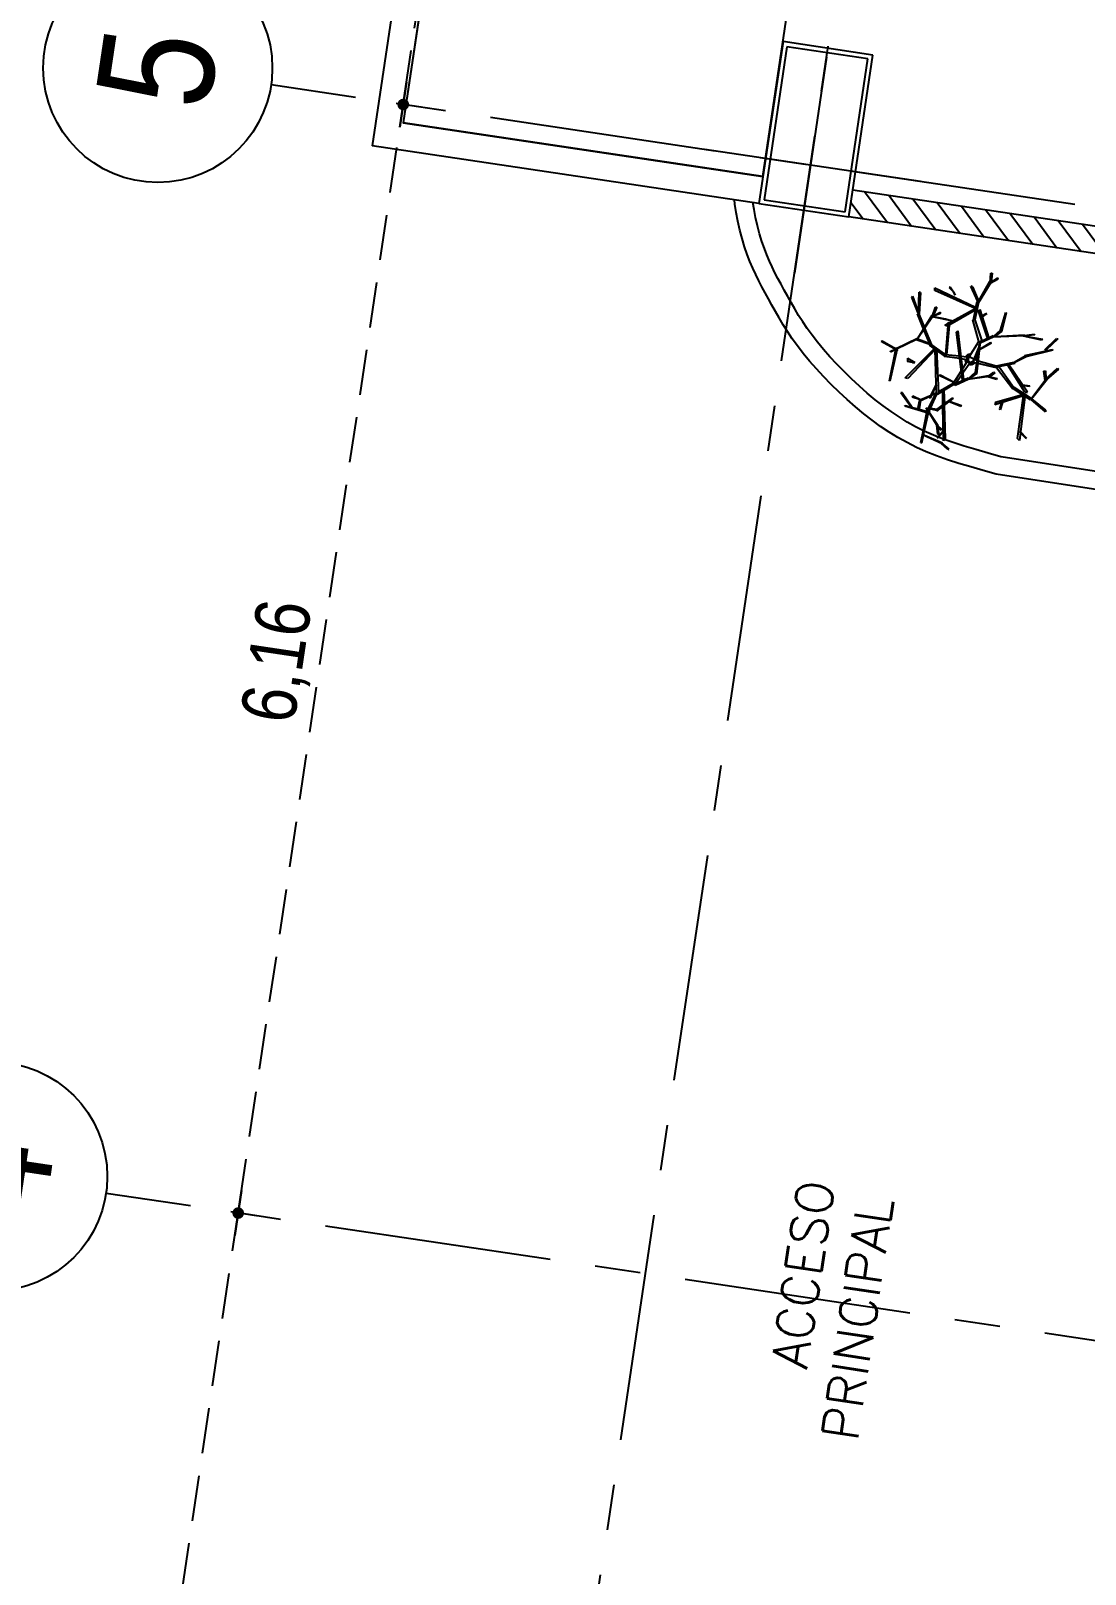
# Model space of a CAD drawing. Header units: millimetres. Extents: x 338 to 506, y 179 to 335.
# Drawn here: x 388.86 to 394.65, y 233.98 to 242.46 of the extents above; entities that cross this region are included whole.
import ezdxf
from ezdxf.enums import TextEntityAlignment as Align

# ---------------------------------------------------------------- set-up
doc = ezdxf.new("R2010")
doc.units = ezdxf.units.MM
doc.linetypes.add('CENTER', pattern=[2, 1.25, -0.25, 0.25, -0.25])
doc.linetypes.add('DASHED2', pattern=[0.375, 0.25, -0.125])
for name, color, linetype in [('ANDEN', 251, 'Continuous'), ('COLUMNAS', 252, 'Continuous'), ('COTAS', 30, 'Continuous'), ('CUBIERTA', 254, 'Continuous'), ('EJES-COLUMNAS', 3, 'CENTER'), ('EJES_DE_COLUMNA', 255, 'DASHED2'), ('MUROS', 32, 'Continuous'), ('PISO', 253, 'Continuous'), ('SEÑALIZACIÓN', 41, 'Continuous')]:
    doc.layers.add(name, color=color, linetype=linetype)
doc.styles.add('NOTAS', font='simplex.shx')
doc.styles.get("Standard").update_dxf_attribs({"font": 'ARIALUNI.ttf'})
doc.styles.add('TECHNIC', font='txt')
doc.dimstyles.new('CONSTRUIME', dxfattribs={"dimtxt": 0.09, "dimasz": 0.027, "dimexe": 0.04, "dimexo": 0.1, "dimgap": 0.04, "dimtad": 1, "dimtih": 1, "dimtoh": 1, "dimdec": 4, "dimzin": 5, "dimdsep": 46, "dimtxsty": 'Standard', "dimcen": -0.05, "dimclrd": 253, "dimclre": 253, "dimclrt": 7, "dimadec": 0, "dimazin": 0, "dimtfac": 1, "dimtdec": 4, "dimtmove": 2, "dimatfit": 3, "dimfxl": 1, "dimtolj": 1, "dimarcsym": 0})

# ---------------------------------------------------------------- blocks, each defined once
blk = doc.blocks.new('*U47')
at = {"layer": 'PISO', "style": 'NOTAS'}
for s, p in [('ACCESO', (-3.1428, 5.0155)), ('PRINCIPAL', (-3.4952, 4.6821))]:
    blk.add_text(s, height=0.2, dxfattribs=at).set_placement(p)
blk = doc.blocks.new('ARPLS504')
at = {"linetype": 'Continuous'}
for p, q in [((-0.1841, 0.4224), (-0.1823, 0.4254)), ((-0.1823, 0.4254), (-0.0071, 0.4165)), ((-0.0083, 0.4165), (-0.0256, 0.4421)), ((-0.0256, 0.4421), (-0.0214, 0.4421)), ((-0.0214, 0.4421), (-0.0256, 0.4421)), ((-0.0214, 0.4421), (-0.006, 0.42)), ((-0.0095, 0.4105), (0.0238, 0.5017)), ((0.028, 0.4963), (-0.0071, 0.4057)), ((0.028, 0.4963), (0.0238, 0.5017)), ((-0.308, 0.286), (-0.2383, 0.3533)), ((-0.2365, 0.3468), (-0.308, 0.28)), ((-0.2365, 0.3468), (-0.2383, 0.3533)), ((-0.0095, 0.4105), (-0.1841, 0.4224)), ((-0.1561, 0.3277), (-0.1531, 0.3414)), ((-0.1531, 0.3414), (0.0268, 0.2085)), ((-0.0649, 0.3146), (-0.0626, 0.342)), ((-0.0453, 0.345), (-0.0626, 0.3027)), ((-0.0453, 0.345), (-0.0626, 0.342)), ((-0.0071, 0.4057), (-0.0095, 0.4105)), ((-0.0071, 0.4165), (-0.003, 0.4159)), ((0.0614, 0.3146), (-0.0048, 0.4117)), ((-0.0042, 0.4129), (0.003, 0.4159)), ((-0.003, 0.4159), (0.003, 0.4159)), ((-0.0018, 0.4141), (0.0715, 0.308)), ((0.205, 0.3223), (0.2896, 0.3706)), ((0.2967, 0.3682), (0.2103, 0.3223)), ((0.2896, 0.3706), (0.2967, 0.3682)), ((-0.3265, 0.1877), (-0.3086, 0.3211)), ((-0.3044, 0.3193), (-0.3205, 0.1775)), ((-0.3086, 0.3211), (-0.3044, 0.3193)), ((-0.308, 0.286), (-0.308, 0.28)), ((-0.2604, 0.2473), (-0.2526, 0.2878)), ((-0.2449, 0.286), (-0.2598, 0.2377)), ((-0.2449, 0.286), (-0.2526, 0.2878)), ((0.0238, 0.2014), (-0.1561, 0.3277)), ((-0.0649, 0.3146), (-0.0626, 0.3027)), ((0.0477, 0.2359), (0.0614, 0.314)), ((0.1317, 0.2764), (0.0477, 0.2264)), ((0.0685, 0.3068), (0.0524, 0.2336)), ((0.0548, 0.2377), (0.1251, 0.2794)), ((0.0614, 0.3146), (0.0715, 0.308)), ((0.0614, 0.314), (0.0691, 0.308)), ((0.2008, 0.2431), (0.0643, 0.3086)), ((0.0691, 0.308), (0.0685, 0.3068)), ((0.0685, 0.3068), (0.0751, 0.3039)), ((0.0751, 0.3039), (0.2091, 0.2455)), ((0.1251, 0.2794), (0.1269, 0.2812)), ((0.1269, 0.2812), (0.205, 0.3277)), ((0.1341, 0.2776), (0.1317, 0.2764)), ((0.2079, 0.3217), (0.1341, 0.2776)), ((0.3229, 0.3277), (0.2032, 0.3176)), ((0.2121, 0.3229), (0.2032, 0.3176)), ((0.2073, 0.3235), (0.205, 0.3277)), ((0.2103, 0.3223), (0.205, 0.3223)), ((0.2079, 0.3223), (0.2079, 0.3217)), ((0.2103, 0.3223), (0.2079, 0.3223)), ((0.2121, 0.3229), (0.3229, 0.3354)), ((0.3229, 0.3277), (0.3229, 0.3354)), ((-0.4933, 0.2044), (-0.4957, 0.2008)), ((-0.4516, 0.1978), (-0.4957, 0.2008)), ((-0.4933, 0.2044), (-0.4504, 0.202)), ((-0.4826, 0.0876), (-0.4498, 0.2026)), ((-0.4498, 0.1907), (-0.4772, 0.0858)), ((-0.4498, 0.1978), (-0.4516, 0.1978)), ((-0.4504, 0.202), (-0.4498, 0.202)), ((-0.4498, 0.1907), (-0.4498, 0.2026)), ((-0.4498, 0.202), (-0.3253, 0.1954)), ((-0.3259, 0.1895), (-0.4498, 0.1978)), ((-0.3902, 0.1281), (-0.3241, 0.1841)), ((-0.3229, 0.1811), (-0.3873, 0.1233)), ((-0.3235, 0.1823), (-0.3265, 0.1877)), ((-0.3229, 0.1811), (-0.3205, 0.1775)), ((-0.308, 0.1942), (-0.3199, 0.1841)), ((-0.3193, 0.1877), (-0.3116, 0.1942)), ((-0.3193, 0.1901), (-0.3146, 0.1918)), ((-0.3164, 0.1901), (-0.3193, 0.1889)), ((-0.3187, 0.1883), (-0.3193, 0.1883)), ((-0.3187, 0.1948), (-0.308, 0.1942)), ((-0.3164, 0.1871), (-0.3187, 0.1883)), ((-0.3033, 0.1835), (-0.3164, 0.1871)), ((-0.3116, 0.1942), (-0.3009, 0.2032)), ((-0.311, 0.2413), (-0.3056, 0.2473)), ((-0.2633, 0.2413), (-0.311, 0.2413)), ((-0.3098, 0.193), (-0.3092, 0.193)), ((-0.3092, 0.193), (-0.3027, 0.1907)), ((-0.308, 0.1942), (-0.3009, 0.2032)), ((-0.3068, 0.1442), (-0.3027, 0.1924)), ((-0.3056, 0.2473), (-0.2616, 0.2455)), ((-0.2979, 0.1918), (-0.3027, 0.1924)), ((-0.2979, 0.1918), (-0.2985, 0.143)), ((-0.2979, 0.1895), (-0.2103, 0.1615)), ((-0.2169, 0.1591), (-0.2979, 0.1823)), ((-0.233, 0.1901), (-0.2687, 0.2413)), ((-0.2627, 0.2431), (-0.2616, 0.2455)), ((-0.2627, 0.2431), (-0.2621, 0.2431)), ((-0.2621, 0.2431), (-0.2627, 0.2431)), ((-0.2621, 0.2431), (-0.2604, 0.2401)), ((-0.2604, 0.2473), (-0.2598, 0.2377)), ((-0.2604, 0.2401), (-0.2592, 0.2389)), ((-0.2592, 0.2389), (-0.2264, 0.1877)), ((-0.2443, 0.1889), (-0.2449, 0.1942)), ((-0.2449, 0.1942), (-0.1662, 0.1674)), ((-0.1805, 0.1722), (-0.2443, 0.1889)), ((-0.2151, 0.165), (-0.2288, 0.1847)), ((-0.224, 0.1835), (-0.2085, 0.1597)), ((-0.2198, 0.1579), (0.0238, 0.2014)), ((0.0298, 0.1954), (-0.2079, 0.1489)), ((-0.1662, 0.1674), (-0.1805, 0.1722)), ((-0.0018, 0.146), (0.022, 0.1936)), ((0.05, 0.2318), (0.0054, 0.143)), ((0.0268, 0.2085), (0.0238, 0.2014)), ((0.0298, 0.1954), (0.0238, 0.2014)), ((0.025, 0.2002), (0.0429, 0.2359)), ((0.0429, 0.2359), (0.05, 0.2318)), ((0.0548, 0.2377), (0.0477, 0.2264)), ((0.0518, 0.233), (0.0477, 0.2359)), ((0.193, 0.1388), (0.1972, 0.171)), ((0.2014, 0.2461), (0.1948, 0.1281)), ((0.1972, 0.171), (0.2014, 0.2461)), ((0.1996, 0.2449), (0.2014, 0.2431)), ((0.2014, 0.2431), (0.1996, 0.2449)), ((0.2014, 0.2425), (0.1996, 0.2449)), ((0.202, 0.2425), (0.2008, 0.2431)), ((0.2014, 0.2431), (0.2073, 0.2377)), ((0.2252, 0.2014), (0.2014, 0.2425)), ((0.205, 0.2413), (0.202, 0.2425)), ((0.205, 0.2443), (0.2556, 0.2341)), ((0.2055, 0.2419), (0.205, 0.2413)), ((0.2073, 0.2437), (0.2055, 0.2419)), ((0.2061, 0.2395), (0.2055, 0.2419)), ((0.2562, 0.2276), (0.2061, 0.2395)), ((0.2091, 0.2455), (0.2073, 0.2437)), ((0.2073, 0.2377), (0.2312, 0.2026)), ((0.2252, 0.2014), (0.2312, 0.2026)), ((0.2556, 0.2341), (0.2562, 0.2276)), ((0.2794, 0.0167), (0.3456, 0.2514)), ((0.3593, 0.2544), (0.2872, 0.0167)), ((0.3456, 0.2514), (0.3593, 0.2544)), ((0.3521, 0.1495), (0.3724, 0.1734)), ((0.3771, 0.1704), (0.3521, 0.1495)), ((0.3771, 0.1704), (0.3724, 0.1734)), ((-0.51, 0.0518), (-0.4814, 0.0935)), ((-0.485, 0.084), (-0.4814, 0.0935)), ((-0.4772, 0.0858), (-0.4826, 0.0876)), ((-0.4653, 0.0834), (-0.2776, 0.1144)), ((-0.454, 0.1144), (-0.4552, 0.1198)), ((-0.4552, 0.1198), (-0.4123, 0.0929)), ((-0.426, 0.0977), (-0.454, 0.1144)), ((-0.2705, 0.1072), (-0.454, 0.0745)), ((-0.4343, 0.1192), (-0.3855, 0.1323)), ((-0.3944, 0.1269), (-0.4343, 0.1126)), ((-0.4343, 0.1126), (-0.4343, 0.1192)), ((-0.426, 0.0977), (-0.4123, 0.0929)), ((-0.4111, 0.1043), (-0.3926, 0.1275)), ((-0.4045, 0.1031), (-0.4111, 0.1043)), ((-0.3873, 0.1275), (-0.4045, 0.1031)), ((-0.3944, 0.1269), (-0.3855, 0.1323)), ((-0.3926, 0.1275), (-0.3902, 0.1275)), ((-0.3902, 0.1275), (-0.3902, 0.1281)), ((-0.3891, 0.1257), (-0.3873, 0.1233)), ((-0.2484, 0.0864), (-0.3092, 0.1442)), ((-0.2985, 0.1424), (-0.3092, 0.1442)), ((-0.3068, 0.1442), (-0.2985, 0.143)), ((-0.2985, 0.1424), (-0.2234, 0.0673)), ((-0.2711, 0.115), (-0.199, 0.1269)), ((-0.2645, 0.0155), (-0.2484, 0.087)), ((-0.193, 0.1209), (-0.2639, 0.1078)), ((-0.2484, 0.087), (-0.2449, 0.084)), ((-0.2079, 0.1489), (-0.2198, 0.1579)), ((-0.2175, 0.1561), (-0.2187, 0.1549)), ((-0.1495, 0.0703), (-0.2187, 0.1549)), ((-0.2169, 0.1591), (-0.2103, 0.1615)), ((-0.2121, 0.1621), (-0.2151, 0.165)), ((-0.2097, 0.1597), (-0.2121, 0.1621)), ((-0.2109, 0.1615), (-0.2097, 0.1597)), ((-0.2038, 0.1495), (-0.1442, 0.0757)), ((-0.193, 0.1209), (-0.199, 0.1269)), ((-0.1406, 0.0739), (-0.1132, 0.1591)), ((-0.109, 0.1549), (-0.1376, 0.0721)), ((-0.1203, 0.0286), (0.1364, 0.1001)), ((0.1448, 0.0929), (-0.1162, 0.0238)), ((-0.109, 0.1549), (-0.1132, 0.1591)), ((-0.0054, 0.0608), (-0.0054, 0.1466)), ((-0.0054, 0.1466), (0.0054, 0.143)), ((-0.0018, 0.146), (-0.0054, 0.1466)), ((0.0054, 0.143), (-0.0018, 0.146)), ((0.0054, 0.14), (0.1638, 0.1501)), ((0.1668, 0.146), (0.0054, 0.137)), ((0.0054, 0.143), (0.0089, 0.0643)), ((0.0054, 0.14), (0.0054, 0.137)), ((0.0054, 0.137), (0.0054, 0.14)), ((0.1364, 0.1001), (0.1448, 0.0929)), ((0.1609, 0.1543), (0.1644, 0.1686)), ((0.2759, 0.0089), (0.1609, 0.1543)), ((0.1644, 0.1686), (0.2794, 0.0167)), ((0.1775, 0.1513), (0.1847, 0.1519)), ((0.1823, 0.1472), (0.1811, 0.1466)), ((0.1847, 0.1519), (0.1823, 0.1472)), ((0.193, 0.1388), (0.1942, 0.1293)), ((0.3366, 0.1364), (0.3521, 0.1495)), ((0.3468, 0.1436), (0.3366, 0.1364)), ((0.3521, 0.1495), (0.3468, 0.1436)), ((-0.51, 0.0518), (-0.5058, 0.0471)), ((-0.485, 0.084), (-0.5058, 0.0471)), ((-0.454, 0.0745), (-0.4653, 0.0834)), ((-0.2592, 0.0131), (-0.2645, 0.0155)), ((-0.2449, 0.084), (-0.2592, 0.0131)), ((-0.2276, 0.0661), (-0.2455, 0.0828)), ((-0.2234, 0.0673), (-0.2276, 0.0661)), ((-0.2276, 0.0661), (-0.2234, 0.0673)), ((-0.1543, 0.0643), (-0.1519, 0.0673)), ((-0.109, -0.0048), (-0.1543, 0.0643)), ((-0.1519, 0.0673), (-0.1436, 0.0751)), ((-0.1495, 0.0703), (-0.1519, 0.0673)), ((-0.1519, 0.0673), (-0.1513, 0.0679)), ((-0.1519, 0.0673), (-0.1519, 0.0673)), ((-0.1513, 0.0679), (-0.1495, 0.0703)), ((-0.1495, 0.0703), (-0.1442, 0.0757)), ((-0.1495, 0.0703), (-0.1031, 0)), ((-0.0912, 0.0369), (-0.1454, 0.0637)), ((-0.1436, 0.0751), (-0.0715, 0.0423)), ((-0.1376, 0.0721), (-0.1406, 0.0739)), ((-0.1376, 0.0721), (-0.1406, 0.0739)), ((-0.1203, 0.0286), (-0.1162, 0.0238)), ((-0.109, -0.0048), (-0.1031, 0)), ((-0.0226, 0.0024), (-0.0828, 0.0328)), ((-0.062, 0.0381), (-0.0155, 0.0173)), ((-0.0298, 0), (-0.0292, 0.0054)), ((-0.0292, -0.006), (-0.0298, 0)), ((-0.0292, -0.0101), (-0.0292, 0.0054)), ((-0.0155, 0.0173), (-0.0226, 0.0024)), ((-0.022, 0.0203), (-0.0209, 0.0214)), ((-0.0209, 0.0214), (-0.022, 0.0203)), ((-0.0214, 0.0197), (-0.0155, 0.0268)), ((-0.0209, 0.0214), (-0.0185, 0.0232)), ((-0.0209, 0.0066), (-0.0209, -0.0071)), ((-0.0203, 0.0071), (-0.0149, 0.0054)), ((-0.0113, 0.0185), (-0.0197, 0.0083)), ((-0.0155, 0.0268), (-0.006, 0.0286)), ((-0.0155, 0.0268), (-0.0113, 0.0185)), ((-0.0083, 0.0137), (-0.0149, 0.0054)), ((-0.0149, 0.0054), (-0.0149, -0.0054)), ((-0.0119, 0.0274), (-0.0077, 0.0292)), ((0.0036, 0.0214), (-0.0113, 0.0185)), ((-0.0083, 0.0137), (-0.0113, 0.0185)), ((0.0024, 0.0155), (-0.0083, 0.0137)), ((-0.0077, 0.0292), (-0.0054, 0.0292)), ((-0.0054, 0.0214), (-0.0054, 0.053)), ((-0.0054, 0.0214), (0.0107, 0.0214)), ((0.0024, 0.0155), (0.0036, 0.0214)), ((0.0119, 0.0101), (0.0024, 0.0155)), ((0.0024, -0.0155), (0.0119, 0.0101)), ((0.0036, 0.0214), (0.0036, 0.0214)), ((0.0036, 0.0214), (0.0161, 0.0137)), ((0.0089, 0.0572), (0.0107, 0.0214)), ((0.0101, 0.028), (0.0155, 0.0262)), ((0.0101, 0.0274), (0.0232, 0.0197)), ((0.0161, 0.0137), (0.0119, 0.0101)), ((0.0119, 0.0101), (0.1025, -0.0292)), ((0.0214, 0.0214), (0.0155, 0.0262)), ((0.0232, 0.0197), (0.0161, 0.0137)), ((0.0161, 0.0137), (0.0185, 0.0071)), ((0.0214, 0.0214), (0.0238, 0.0185)), ((0.022, 0.0203), (0.0214, 0.0214)), ((0.0232, 0.0197), (0.0298, 0.0024)), ((0.0238, 0.0185), (0.0262, 0.0149)), ((0.0262, 0.0149), (0.0292, 0.0077)), ((0.0292, 0.0077), (0.0298, 0.0024)), ((0.1025, -0.0292), (0.2169, 0.0214)), ((0.2181, 0.0095), (0.109, -0.0441)), ((0.2181, 0.0095), (0.2169, 0.0214)), ((0.2187, 0.0101), (0.2175, 0.0179)), ((0.2175, 0.0179), (0.2705, 0.0149)), ((0.3176, 0.0054), (0.2187, 0.0101)), ((0.2794, 0.0167), (0.2759, 0.0089)), ((0.2782, 0.0149), (0.3187, 0.0131)), ((0.2872, 0.0167), (0.2794, 0.0167)), ((0.4349, -0.0465), (0.3116, 0.0048)), ((0.3247, 0.003), (0.3116, 0.0048)), ((0.3176, 0.0054), (0.3187, 0.0131)), ((0.395, 0.0495), (0.3193, 0.0036)), ((0.3199, 0.0089), (0.3193, 0.0036)), ((0.3199, 0.0089), (0.3974, 0.0584)), ((0.3247, 0.003), (0.4397, -0.0411)), ((0.395, 0.0495), (0.3974, 0.0584)), ((-0.0792, -0.1132), (-0.112, -0.0006)), ((-0.1066, -0.0113), (-0.112, -0.0006)), ((-0.1084, -0.0071), (-0.1055, -0.0036)), ((-0.0745, -0.0411), (-0.1084, -0.0071)), ((-0.1066, -0.0113), (-0.0739, -0.112)), ((-0.1055, -0.0036), (-0.0685, -0.0352)), ((-0.0673, -0.0357), (-0.0757, -0.0429)), ((0.0882, -0.0375), (-0.0757, -0.0429)), ((-0.0745, -0.0411), (-0.0685, -0.0352)), ((-0.0673, -0.0357), (0.09, -0.034)), ((-0.0292, -0.0101), (-0.0209, -0.0071)), ((-0.0161, -0.0256), (-0.0292, -0.0101)), ((-0.0256, -0.0149), (-0.0268, -0.0137)), ((-0.0262, -0.146), (-0.0173, -0.0411)), ((-0.0209, -0.0214), (-0.0256, -0.0149)), ((-0.0149, -0.0054), (-0.0209, -0.0071)), ((-0.0209, -0.0071), (-0.0119, -0.0179)), ((-0.0179, -0.0238), (-0.0209, -0.0214)), ((-0.0173, -0.0352), (-0.0155, -0.0173)), ((-0.0155, -0.0173), (0.0006, -0.0191)), ((-0.0083, -0.0137), (-0.0149, -0.0054)), ((-0.0018, -0.0405), (-0.0149, -0.1436)), ((-0.0107, -0.0179), (-0.0083, -0.0137)), ((0.0024, -0.0155), (-0.0083, -0.0137)), ((-0.0012, -0.0352), (0.0006, -0.0191)), ((0.0048, -0.0304), (-0.0006, -0.0292)), ((0, -0.0304), (-0.0006, -0.0298)), ((0.003, -0.0298), (0, -0.0304)), ((0.0006, -0.0209), (0.0036, -0.0214)), ((0.0024, -0.0155), (0.0036, -0.0214)), ((0.078, -0.034), (0.0024, -0.0155)), ((0.0066, -0.0292), (0.003, -0.0298)), ((0.0036, -0.0214), (0.0101, -0.0173)), ((0.0048, -0.0304), (0.0036, -0.0214)), ((0.022, -0.0203), (0.0048, -0.0304)), ((0.0083, -0.0292), (0.0066, -0.0292)), ((0.0155, -0.0262), (0.0083, -0.0292)), ((0.0214, -0.0214), (0.0155, -0.0262)), ((0.022, -0.0203), (0.0214, -0.0214)), ((0.1037, -0.0989), (0.059, -0.0399)), ((0.0632, -0.0399), (0.059, -0.0399)), ((0.059, -0.0399), (0.0632, -0.0399)), ((0.0632, -0.0399), (0.1084, -0.0959)), ((0.09, -0.034), (0.0882, -0.0375)), ((0.0959, -0.0381), (0.0888, -0.0363)), ((0.1025, -0.0292), (0.0959, -0.0381)), ((0.0959, -0.0381), (0.1007, -0.0322)), ((0.1418, -0.1072), (0.0959, -0.0381)), ((0.1007, -0.0322), (0.1025, -0.0292)), ((0.1007, -0.0322), (0.1472, -0.1025)), ((0.1025, -0.0292), (0.109, -0.0441)), ((0.1305, -0.0739), (0.2705, -0.0024)), ((0.1305, -0.0739), (0.1346, -0.0786)), ((0.2395, -0.028), (0.1346, -0.0786)), ((0.2621, -0.0506), (0.2395, -0.028)), ((0.2401, -0.028), (0.2395, -0.028)), ((0.2788, -0.0095), (0.2401, -0.028)), ((0.2467, -0.028), (0.2413, -0.0274)), ((0.2467, -0.028), (0.2621, -0.0459)), ((0.2621, -0.0459), (0.2621, -0.0506)), ((0.2705, -0.0024), (0.2788, -0.0095)), ((0.4373, -0.05), (0.429, -0.0441)), ((0.4576, -0.084), (0.429, -0.0441)), ((0.4343, -0.0435), (0.485, -0.0399)), ((0.4343, -0.0435), (0.4367, -0.0483)), ((0.4355, -0.0459), (0.4349, -0.0465)), ((0.4856, -0.0465), (0.4367, -0.0483)), ((0.4373, -0.05), (0.4653, -0.081)), ((0.4379, -0.0435), (0.4397, -0.0411)), ((0.4576, -0.084), (0.4653, -0.081)), ((0.485, -0.0399), (0.4856, -0.0465)), ((-0.2133, -0.1698), (-0.2276, -0.1674)), ((-0.1555, -0.3164), (-0.2276, -0.1674)), ((-0.1281, -0.252), (-0.0262, -0.146)), ((-0.0173, -0.1597), (-0.1186, -0.2574)), ((-0.0888, -0.1567), (-0.081, -0.1066)), ((-0.0828, -0.1591), (-0.0888, -0.1567)), ((-0.0798, -0.1174), (-0.0828, -0.1591)), ((-0.0798, -0.1174), (-0.081, -0.1066)), ((-0.0798, -0.115), (-0.0786, -0.1126)), ((-0.0548, -0.1418), (-0.0798, -0.115)), ((-0.0786, -0.1126), (-0.0792, -0.1132)), ((-0.0757, -0.1126), (-0.0786, -0.1126)), ((-0.0775, -0.1102), (-0.0512, -0.1358)), ((-0.0739, -0.112), (-0.0757, -0.1126)), ((-0.0512, -0.1358), (-0.0548, -0.1418)), ((-0.0149, -0.1436), (-0.0262, -0.146)), ((-0.0185, -0.1567), (-0.0262, -0.146)), ((-0.0149, -0.1442), (-0.0226, -0.146)), ((0.0137, -0.2431), (-0.0226, -0.146)), ((-0.0149, -0.1442), (0.0203, -0.2377)), ((0.1037, -0.0989), (0.1084, -0.0959)), ((0.1442, -0.1138), (0.1388, -0.1031)), ((0.171, -0.2729), (0.1388, -0.1031)), ((0.1418, -0.1072), (0.1472, -0.1025)), ((0.1454, -0.1061), (0.1418, -0.1096)), ((0.1764, -0.1436), (0.1418, -0.1096)), ((0.1442, -0.1138), (0.177, -0.2723)), ((0.1454, -0.1061), (0.1823, -0.1382)), ((0.1829, -0.1382), (0.1746, -0.1454)), ((0.2806, -0.1555), (0.1746, -0.1454)), ((0.1764, -0.1436), (0.1823, -0.1382)), ((0.1829, -0.1382), (0.2824, -0.1519)), ((0.2824, -0.1519), (0.2806, -0.1555)), ((-0.2514, -0.2014), (-0.2461, -0.1984)), ((-0.2085, -0.2073), (-0.2514, -0.2014)), ((-0.2461, -0.1984), (-0.2169, -0.2032)), ((-0.2169, -0.2032), (-0.2091, -0.2061)), ((-0.2133, -0.1698), (-0.1472, -0.3164)), ((-0.1507, -0.3092), (-0.1251, -0.2538)), ((-0.1346, -0.3205), (-0.0018, -0.2055)), ((-0.1335, -0.3342), (0, -0.2133)), ((-0.1186, -0.2574), (-0.1281, -0.252)), ((-0.1192, -0.258), (-0.1251, -0.2538)), ((0, -0.2133), (-0.0018, -0.2055)), ((0.0137, -0.2431), (0.0197, -0.2401)), ((0.0185, -0.2425), (0.0203, -0.2371)), ((0.0608, -0.3027), (0.0185, -0.2425)), ((0.0203, -0.2371), (0.0637, -0.2931)), ((-0.4022, -0.3301), (-0.3932, -0.3176)), ((-0.3563, -0.3289), (-0.4022, -0.3301)), ((-0.3932, -0.3176), (-0.1555, -0.3164)), ((-0.3515, -0.3247), (-0.3837, -0.3664)), ((-0.3837, -0.3605), (-0.3628, -0.3342)), ((-0.3628, -0.3342), (-0.3515, -0.3247)), ((-0.3545, -0.3289), (-0.3563, -0.3289)), ((-0.1597, -0.3241), (-0.3545, -0.3289)), ((-0.1728, -0.3575), (-0.1537, -0.3164)), ((-0.165, -0.3593), (-0.1192, -0.258)), ((-0.1597, -0.3241), (-0.1555, -0.3164)), ((-0.1555, -0.3164), (-0.1472, -0.3164)), ((-0.1346, -0.3205), (-0.1335, -0.3342)), ((-0.1007, -0.311), (-0.0983, -0.3027)), ((-0.1007, -0.339), (-0.1007, -0.311)), ((-0.0965, -0.3426), (-0.1007, -0.339)), ((-0.0971, -0.3021), (-0.0965, -0.3426)), ((0.0608, -0.3027), (0.0637, -0.2931)), ((0.0614, -0.3033), (0.0649, -0.2913)), ((0.1168, -0.4391), (0.0614, -0.3033)), ((0.0649, -0.2913), (0.1203, -0.4361)), ((0.1621, -0.3706), (0.1692, -0.2669)), ((0.1704, -0.2776), (0.1674, -0.3736)), ((0.1704, -0.2776), (0.1692, -0.2669)), ((0.171, -0.2753), (0.1716, -0.2729)), ((0.1716, -0.2729), (0.171, -0.2729)), ((0.1847, -0.3289), (0.171, -0.2753)), ((0.1728, -0.2705), (0.1889, -0.3235)), ((0.1734, -0.2729), (0.177, -0.2723)), ((0.1889, -0.3235), (0.1847, -0.3289)), ((-0.3837, -0.3605), (-0.3837, -0.3664)), ((-0.2252, -0.448), (-0.1698, -0.361)), ((-0.165, -0.3616), (-0.2163, -0.448)), ((-0.165, -0.3593), (-0.1728, -0.3575)), ((-0.1698, -0.361), (-0.165, -0.3616)), ((-0.1579, -0.3676), (-0.1692, -0.3587)), ((-0.1686, -0.3587), (-0.053, -0.4218)), ((-0.0477, -0.4325), (-0.1579, -0.3676)), ((-0.0542, -0.4224), (-0.006, -0.4075)), ((-0.0435, -0.4236), (-0.0542, -0.4224)), ((-0.053, -0.4218), (-0.0518, -0.423)), ((-0.0518, -0.423), (-0.0477, -0.4248)), ((-0.0453, -0.4242), (-0.0477, -0.4254)), ((-0.0453, -0.4242), (0.022, -0.4796)), ((-0.0024, -0.4159), (-0.0435, -0.4236)), ((-0.006, -0.4075), (-0.0024, -0.4159)), ((0.1132, -0.4016), (0.112, -0.3956)), ((0.112, -0.3956), (0.1823, -0.4492)), ((0.1817, -0.4564), (0.1132, -0.4016)), ((0.1674, -0.3736), (0.1621, -0.3706)), ((-0.2163, -0.448), (-0.2252, -0.448)), ((0.0173, -0.4856), (-0.05, -0.4266)), ((-0.0477, -0.4248), (-0.0477, -0.4254)), ((-0.0477, -0.4254), (-0.0477, -0.4284)), ((-0.0477, -0.4284), (-0.0477, -0.4325)), ((0.022, -0.4796), (0.0173, -0.4856)), ((0.1168, -0.4391), (0.1203, -0.4361)), ((0.1823, -0.4492), (0.1817, -0.4564))]:
    blk.add_line(p, q, dxfattribs=at)
blk = doc.blocks.new('ACCESO_P')
blk.add_lwpolyline([(1.87358, 2.7128), (1.88377, 4.71258), (1.89325, 4.78537), (1.90258, 4.85561), (1.9123, 4.92323), (1.92295, 4.98817), (1.93507, 5.05038), (1.94913, 5.10987), (1.96522, 5.16695), (1.98337, 5.22202), (2.0036, 5.27546), (2.02592, 5.32765), (2.05036, 5.379), (2.07694, 5.42987), (2.10567, 5.48067), (2.13651, 5.53164), (2.16918, 5.58247), (2.20334, 5.6327), (2.23864, 5.68189), (2.27474, 5.72957), (2.3113, 5.7753), (2.34797, 5.81862), (2.3844, 5.85909), (2.42032, 5.89637), (2.45562, 5.93067), (2.4903, 5.96234), (2.5243, 5.99171), (2.55761, 6.01911), (2.5902, 6.04489), (2.62203, 6.06937), (2.65307, 6.0929), (2.68339, 6.11577), (2.71342, 6.13808), (2.74369, 6.15992), (2.77472, 6.18133), (2.80704, 6.20239), (2.84117, 6.22317), (2.87765, 6.24372), (2.91699, 6.26412), (2.95946, 6.28432), (3.00424, 6.30382), (3.05026, 6.322), (3.09643, 6.33826), (3.14167, 6.35197), (3.16426, 6.35748)])
blk.add_lwpolyline([(1.97177, 2.6994), (1.98195, 4.69918, 0.0012161), (1.98202, 4.69966), (1.99149, 4.77233), (2.00073, 4.84191), (2.01023, 4.90802), (2.02048, 4.97051), (2.03194, 5.02931), (2.04504, 5.08479), (2.05997, 5.13772), (2.07675, 5.18865), (2.09546, 5.23808), (2.11617, 5.28648), (2.13895, 5.33434), (2.16389, 5.3821), (2.19107, 5.43016), (2.22045, 5.47871), (2.25169, 5.52731), (2.28441, 5.57542), (2.31822, 5.62254), (2.35276, 5.66816), (2.38762, 5.71176), (2.42239, 5.75285), (2.45668, 5.79092), (2.49028, 5.8258), (2.52329, 5.85788), (2.55579, 5.88757), (2.58784, 5.91524), (2.61949, 5.94127), (2.65079, 5.96603), (2.6818, 5.98989), (2.71247, 6.01313), (2.74241, 6.03571), (2.77159, 6.0574), (2.80043, 6.0782), (2.82951, 6.09827), (2.85943, 6.11777), (2.89082, 6.13687), (2.92431, 6.15575), (2.96059, 6.17456), (3, 6.1933), (3.04168, 6.21145), (3.08434, 6.22831), (3.12664, 6.2432), (3.16426, 6.2546)], format="xyb")
at = {"color": 3}
blk.add_blockref('ARPLS504', (2.4881, 4.9426), dxfattribs=at)
blk.add_blockref('*U47', (0, 0))
blk = doc.blocks.new('*X85')
at = {"color": 0}
for p, q in [((2951.9411, 1981.4887), (2951.8613, 1981.4088)), ((2952.0113, 1981.4241), (2951.8613, 1981.2741)), ((2952.0113, 1981.2894), (2951.8613, 1981.1394)), ((2952.0113, 1981.1547), (2951.8613, 1981.0047)), ((2952.0113, 1981.02), (2951.8613, 1980.87)), ((2952.0113, 1980.8853), (2951.8613, 1980.7353)), ((2952.0113, 1980.7506), (2951.8613, 1980.6006)), ((2952.0113, 1980.6159), (2951.8613, 1980.4659)), ((2952.0113, 1980.4812), (2951.8613, 1980.3312)), ((2952.0113, 1980.3465), (2951.8613, 1980.1965)), ((2952.0113, 1980.2118), (2951.8613, 1980.0618)), ((2952.0113, 1980.0771), (2951.8613, 1979.9271)), ((2952.0113, 1979.9424), (2951.8613, 1979.7924)), ((2952.0113, 1979.8077), (2951.8613, 1979.6577)), ((2952.0113, 1979.673), (2951.8613, 1979.523)), ((2952.0113, 1979.5383), (2951.8613, 1979.3883)), ((2952.0113, 1979.4036), (2951.8613, 1979.2536)), ((2952.0113, 1979.2689), (2951.8613, 1979.1189)), ((2952.0113, 1979.1342), (2951.8613, 1978.9842)), ((2952.0113, 1978.9995), (2951.8613, 1978.8495)), ((2952.0113, 1978.8648), (2951.8613, 1978.7148)), ((2952.0113, 1978.7301), (2951.8613, 1978.5801)), ((2952.0113, 1978.5954), (2951.8613, 1978.4454)), ((2952.0113, 1978.4607), (2951.8613, 1978.3107)), ((2952.0113, 1978.3259), (2951.8613, 1978.1759)), ((2952.0113, 1978.1912), (2951.8613, 1978.0412)), ((2952.0113, 1978.0565), (2951.8613, 1977.9065)), ((2952.0113, 1977.9218), (2951.8613, 1977.7718)), ((2952.0113, 1977.7871), (2951.8613, 1977.6371)), ((2952.0113, 1977.6524), (2951.8613, 1977.5024)), ((2952.0113, 1977.5177), (2951.8613, 1977.3677)), ((2952.0113, 1977.383), (2951.8613, 1977.233)), ((2952.0113, 1977.2483), (2951.8613, 1977.0983)), ((2952.0113, 1977.1136), (2951.8613, 1976.9636)), ((2952.0113, 1976.9789), (2951.8613, 1976.8289)), ((2952.0113, 1976.8442), (2951.8613, 1976.6942)), ((2952.0113, 1976.7095), (2951.8613, 1976.5595)), ((2952.0113, 1976.5748), (2951.8613, 1976.4248)), ((2952.0113, 1976.4401), (2951.8613, 1976.2901)), ((2952.0113, 1976.3054), (2951.8613, 1976.1554)), ((2952.0113, 1976.1707), (2951.8613, 1976.0207)), ((2952.0113, 1976.036), (2951.8613, 1975.886)), ((2952.0113, 1975.9013), (2951.8613, 1975.7513)), ((2952.0113, 1975.7666), (2951.8613, 1975.6166)), ((2952.0113, 1975.6319), (2951.8613, 1975.4819)), ((2952.0113, 1975.4972), (2951.8613, 1975.3472)), ((2952.0113, 1975.3625), (2951.8613, 1975.2125)), ((2952.0113, 1975.2278), (2951.8613, 1975.0778)), ((2952.0113, 1975.0931), (2951.8613, 1974.9431)), ((2952.0113, 1974.9584), (2951.8613, 1974.8084)), ((2952.0113, 1974.8236), (2951.8613, 1974.6736)), ((2952.0113, 1974.6889), (2951.8613, 1974.5389)), ((2952.0113, 1974.5542), (2951.8613, 1974.4042)), ((2952.0113, 1974.4195), (2951.8613, 1974.2695)), ((2952.0113, 1974.2848), (2951.8613, 1974.1348)), ((2952.0113, 1974.1501), (2951.8613, 1974.0001)), ((2952.0113, 1974.0154), (2951.8613, 1973.8654)), ((2952.0113, 1973.8807), (2951.8613, 1973.7307)), ((2952.0506, 1973.7853), (2951.8613, 1973.596)), ((2952.1853, 1973.7853), (2952.0353, 1973.6353)), ((2952.32, 1973.7853), (2952.17, 1973.6353)), ((2952.3411, 1973.6717), (2952.3047, 1973.6353)), ((2952.0113, 1973.6113), (2951.8613, 1973.4613)), ((2952.0113, 1973.4766), (2951.8613, 1973.3266)), ((2952.0113, 1973.3419), (2951.9947, 1973.3253))]:
    blk.add_line(p, q, dxfattribs=at)
blk = doc.blocks.new('SALON_MULTIPLE')
at = {"layer": 'MUROS'}
blk.add_lwpolyline([(2952.0113, 1973.63534), (2952.0113, 1973.32534), (2951.8613, 1973.32534), (2951.8613, 1981.48867), (2952.0113, 1981.48867), (2952.0113, 1973.78534), (2952.34106, 1973.78534), (2952.34106, 1973.63534)], close=True, dxfattribs=at)
at = {"layer": 'MUROS', "linetype": 'Continuous'}
blk.add_blockref('*X85', (0, 0), dxfattribs=at)
blk = doc.blocks.new('ARROW')
at = {"layer": 'COTAS', "color": 1}
blk.add_line((2.5, 0), (-2.5, 0), dxfattribs=at)
at = {"layer": 'COTAS', "color": 1, "const_width": 0.635}
blk.add_lwpolyline([(-0.32, 0, 1), (0.32, 0, 1)], format="xyb", close=True, dxfattribs=at)
blk = doc.blocks.new('*U710')
at = {"layer": 'EJES_DE_COLUMNA', "color": 7, "style": 'TECHNIC'}
blk.add_text('6,26', height=0.3, dxfattribs=at).set_placement((680.8348, 199.0935))
blk = doc.blocks.new('*D635')
at = {"layer": 'DEFPOINTS', "color": 0, "transparency": 16777216}
for p in [(684.402, 199.0013), (684.402, 198.0596), (678.1413, 197.9618)]:
    blk.add_point(p, dxfattribs=at)
at = {"layer": 'EJES_DE_COLUMNA', "color": 253, "transparency": 16777216}
for p, q in [((678.1413, 198.9013), (678.1413, 199.0413)), ((678.1913, 199.0013), (684.352, 199.0013)), ((684.402, 198.9013), (684.402, 199.0413))]:
    blk.add_line(p, q, dxfattribs=at)
at = {"transparency": 16777216}
blk.add_blockref('*U710', (0, 0), dxfattribs=at)
at = {"layer": 'EJES_DE_COLUMNA', "color": 253, "transparency": 16777216, "xscale": 0.05, "yscale": 0.05, "zscale": 0.05, "rotation": 180}
blk.add_blockref('ARROW', (678.1413, 199.0013), dxfattribs=at)
at = {"layer": 'EJES_DE_COLUMNA', "color": 253, "transparency": 16777216, "xscale": 0.05, "yscale": 0.05, "zscale": 0.05}
blk.add_blockref('ARROW', (684.402, 199.0013), dxfattribs=at)
blk = doc.blocks.new('*U711')
at = {"layer": 'EJES_DE_COLUMNA', "color": 7, "style": 'TECHNIC'}
blk.add_text('6,16', height=0.3, dxfattribs=at).set_placement((687.1013, 199.0935))
blk = doc.blocks.new('*D636')
at = {"layer": 'DEFPOINTS', "color": 0, "transparency": 16777216}
for p in [(690.5663, 199.0013), (690.5663, 198.789), (684.402, 198.0596)]:
    blk.add_point(p, dxfattribs=at)
at = {"layer": 'EJES_DE_COLUMNA', "color": 253, "transparency": 16777216}
for p, q in [((684.402, 198.9013), (684.402, 199.0413)), ((684.452, 199.0013), (690.5163, 199.0013)), ((690.5663, 198.9013), (690.5663, 199.0413))]:
    blk.add_line(p, q, dxfattribs=at)
at = {"transparency": 16777216}
blk.add_blockref('*U711', (0, 0), dxfattribs=at)
at = {"layer": 'EJES_DE_COLUMNA', "color": 253, "transparency": 16777216, "xscale": 0.05, "yscale": 0.05, "zscale": 0.05, "rotation": 180}
blk.add_blockref('ARROW', (684.402, 199.0013), dxfattribs=at)
at = {"layer": 'EJES_DE_COLUMNA', "color": 253, "transparency": 16777216, "xscale": 0.05, "yscale": 0.05, "zscale": 0.05}
blk.add_blockref('ARROW', (690.5663, 199.0013), dxfattribs=at)
blk = doc.blocks.new('*U712')
at = {"layer": 'EJES_DE_COLUMNA', "color": 7, "style": 'TECHNIC'}
blk.add_text('3,00', height=0.3, dxfattribs=at).set_placement((691.6487, 199.0935))
blk = doc.blocks.new('*D637')
at = {"layer": 'DEFPOINTS', "color": 0, "transparency": 16777216}
for p in [(693.5663, 199.0013), (690.5663, 198.789), (693.5663, 198.789)]:
    blk.add_point(p, dxfattribs=at)
at = {"layer": 'EJES_DE_COLUMNA', "color": 253, "transparency": 16777216}
for p, q in [((690.5663, 198.9013), (690.5663, 199.0413)), ((690.6163, 199.0013), (693.5163, 199.0013)), ((693.5663, 198.9013), (693.5663, 199.0413))]:
    blk.add_line(p, q, dxfattribs=at)
at = {"transparency": 16777216}
blk.add_blockref('*U712', (0, 0), dxfattribs=at)
at = {"layer": 'EJES_DE_COLUMNA', "color": 253, "transparency": 16777216, "xscale": 0.05, "yscale": 0.05, "zscale": 0.05, "rotation": 180}
blk.add_blockref('ARROW', (690.5663, 199.0013), dxfattribs=at)
at = {"layer": 'EJES_DE_COLUMNA', "color": 253, "transparency": 16777216, "xscale": 0.05, "yscale": 0.05, "zscale": 0.05}
blk.add_blockref('ARROW', (693.5663, 199.0013), dxfattribs=at)
blk = doc.blocks.new('COLUMNAS')
at = {"layer": 'COLUMNAS', "color": 6}
for p, q in [((-587.0662, 220.8193), (-587.9662, 220.8193)), ((-587.9662, 220.8193), (-587.9662, 220.3193)), ((-587.0912, 220.7935), (-587.9412, 220.7935)), ((-587.9412, 220.7935), (-587.9412, 220.3434)), ((-587.0912, 220.3434), (-587.0912, 220.7935)), ((-587.0662, 220.3193), (-587.0662, 220.8193)), ((-587.9662, 220.3193), (-587.0662, 220.3193)), ((-587.9412, 220.3434), (-587.0912, 220.3434))]:
    blk.add_line(p, q, dxfattribs=at)
at = {"layer": 'EJES-COLUMNAS'}
for p, q in [((-587.7162, 219.9571), (-587.7162, 221.1571)), ((-587.7162, 219.9571), (-587.7162, 221.1571)), ((-587.1162, 220.5693), (-588.3162, 220.5693))]:
    blk.add_line(p, q, dxfattribs=at)
blk = doc.blocks.new('EJES_ESTRUCTURALES')
at = {"layer": 'EJES_DE_COLUMNA', "color": 9, "linetype": 'CENTER'}
for p, q in [((684.40203, 131.2663), (684.40203, 199.7363)), ((690.56628, 131.2663), (690.56628, 199.7363)), ((661.47768, 196.7363), (759.37077, 196.7363))]:
    blk.add_line(p, q, dxfattribs=at)
at = {"layer": 'EJES_DE_COLUMNA', "color": 9, "linetype": 'Continuous'}
for centre in [(684.40203, 200.3663), (690.56628, 200.3663)]:
    blk.add_circle(centre, 0.63, dxfattribs=at)
at = {"layer": 'EJES_DE_COLUMNA', "color": 1, "style": 'TECHNIC'}
for s, p in [('4', (684.40203, 200.3663)), ('5', (690.56628, 200.3663))]:
    blk.add_text(s, height=0.63, dxfattribs=at).set_placement(p, align=Align.MIDDLE)
at = {"layer": 'EJES_DE_COLUMNA'}
for base, p1, p2, picture, middle in [((684.402026, 199.001274), (678.141284, 197.961849), (684.402026, 198.059625), '*D635', (681.271655, 199.21737)), ((690.566284, 199.001274), (684.402026, 198.059625), (690.566284, 198.789005), '*D636', (687.484155, 199.21737)), ((693.56628, 199.00127), (690.56628, 198.78901), (693.56628, 198.78901), '*D637', (692.06628, 199.21737))]:
    dim = blk.add_linear_dim(base=base, p1=p1, p2=p2, dimstyle='CONSTRUIME', override={"dimtxt": 0.3, "dimasz": 0.05}, dxfattribs=at)
    dim.commit()
    dim.dimension.update_dxf_attribs({"geometry": picture, "text_midpoint": middle})
blk = doc.blocks.new('A$C7152A42C')
at = {"layer": 'ANDEN'}
for p, q in [((59.0954, 101.70105), (59.0954, 103.85105)), ((70.659, 103.85105), (59.0954, 103.85105)), ((59.2454, 101.70105), (59.2454, 103.70105)), ((70.509, 103.70105), (59.2454, 103.70105))]:
    blk.add_line(p, q, dxfattribs=at)
blk.add_lwpolyline([(70.509, 103.70105), (59.2454, 103.70105), (59.2454, 102.20105), (59.2454, 101.70105), (62.0954, 101.70105), (62.0954, 102.20105), (69.259, 102.20105), (69.259, 101.70105), (70.509, 101.70105)], close=True, dxfattribs=at)
at = {"layer": 'CUBIERTA'}
blk.add_blockref('COLUMNAS', (647.06158, -119.11823), dxfattribs=at)
at = {"layer": 'EJES_DE_COLUMNA'}
blk.add_blockref('EJES_ESTRUCTURALES', (-631.22088, -95.28525), dxfattribs=at)
at = {"layer": 'MUROS', "color": 4}
blk.add_blockref('SALON_MULTIPLE', (-2892.7659, -1880.28762), dxfattribs=at)
at = {"layer": 'SEÑALIZACIÓN'}
blk.add_blockref('ACCESO_P', (55.93114, 95.47931), dxfattribs=at)

msp = doc.modelspace()

# ---------------------------------------------------------------- block references
at = {"layer": 'MUROS', "color": 32, "rotation": 81.53046525965426}
msp.add_blockref('A$C7152A42C', (484.7482, 168.0844), dxfattribs=at)

doc.saveas('drawing.dxf')
